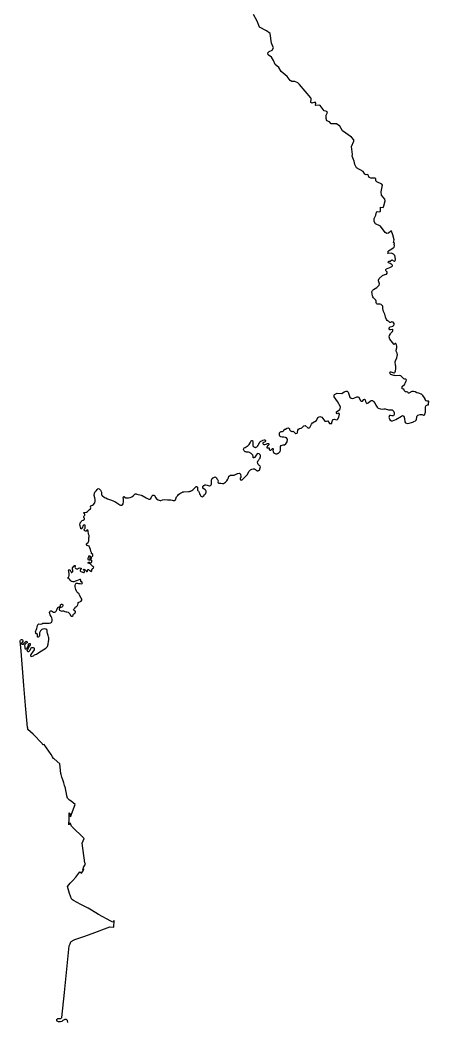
# Model space of a CAD drawing. Extents: x 896 to 2274771, y 652 to 548028.
# Drawn here: x 2193328 to 2200702, y 463823 to 481903 of the extents above; entities that cross this region are included whole.
import ezdxf

# ---------------------------------------------------------------- set-up
doc = ezdxf.new("R2010")
doc.units = 0
doc.header["$MEASUREMENT"] = 0
doc.layers.add('MUNICIPAL', color=14, linetype='CONTINUOUS')

msp = doc.modelspace()

# ---------------------------------------------------------------- linework, layer by layer
at = {"layer": 'MUNICIPAL', "linetype": 'Continuous'}
msp.add_lwpolyline([(2194187.32, 463811.11), (2194186.46, 463849.56), (2194172.5, 463863.93), (2194157.19, 463867.7), (2194134.71, 463865.07), (2194109.79, 463856.88), (2194099.95, 463850.21), (2194091.74, 463841.56), (2194079.27, 463830.39), (2194058.5, 463822.77), (2194023.41, 463825.33), (2194007.02, 463828.42), (2193999.02, 463834.86), (2193993.84, 463844.36), (2193991.94, 463856.53), (2193991.77, 463867.91), (2193994.08, 463873.03), (2193995.54, 463875.83), (2194006.83, 463883.83), (2194040.59, 463883.21), (2194047.24, 463884.34), (2194063.28, 463887.64), (2194074.66, 463898.41), (2194082.85, 463906), (2194128.95, 464352.6), (2194216.23, 465197.9), (2194232.13, 465231.22), (2194239.92, 465253.02), (2194246.56, 465271.56), (2194247.02, 465271.83), (2194302.5, 465301.93), (2194313.7, 465308.01), (2194495.15, 465368.18), (2194675.68, 465437.87), (2194901.44, 465522.9), (2194945.89, 465536.88), (2195016.69, 465533.65), (2195026.28, 465652.85), (2194998.51, 465623.52), (2194963.15, 465641.13), (2194744.04, 465763.07), (2194615.4, 465840.57), (2194556.55, 465877.32), (2194422.63, 465945.31), (2194294.27, 466013.75), (2194273.4, 466026.06), (2194254.7, 466045.52), (2194218.68, 466142.69), (2194180.77, 466269.02), (2194230.03, 466324.69), (2194281.96, 466376.74), (2194332.59, 466438.62), (2194407.41, 466531.22), (2194408.27, 466532.28), (2194438.75, 466509.62), (2194449.64, 466526.02), (2194462.74, 466545.78), (2194472.19, 466560.01), (2194451.79, 466575.78), (2194461.42, 466579.44), (2194476.56, 466576.29), (2194461.83, 466586.21), (2194471.35, 466600.3), (2194467.81, 466602.69), (2194508.38, 466670.82), (2194496.64, 466693.39), (2194445.16, 467051.46), (2194482.75, 467133.23), (2194253.4, 467357.31), (2194230.16, 467418.1), (2194210.26, 467383.63), (2194206.52, 467378.45), (2194213.06, 467495.58), (2194210.88, 467596.08), (2194225.5, 467585.61), (2194233.01, 467559.93), (2194239.94, 467523.55), (2194319.63, 467747.52), (2194248.68, 467806.06), (2194222.61, 467826.73), (2194182.13, 467858.74), (2194174.51, 467901.42), (2194164.95, 467947.13), (2194154.15, 467999.69), (2194144.88, 468039.01), (2194132.05, 468090.07), (2194117.47, 468140.39), (2194101.57, 468191.47), (2194083.87, 468242.05), (2194066.49, 468288.06), (2194064.6, 468307.25), (2194045.07, 468479.11), (2193944.05, 468569.08), (2193929.35, 468579.93), (2193912.67, 468608.14), (2193888.44, 468647.18), (2193848.91, 468707.14), (2193805.6, 468769.95), (2193762.16, 468829.59), (2193740.77, 468826.6), (2193726.11, 468847.05), (2193564.29, 469015.97), (2193470.39, 469101.75), (2193468.13, 469127.89), (2193463.17, 469134.57), (2193429.06, 469531.27), (2193398.78, 469896.94), (2193347.47, 470516.34), (2193327.84, 470700.16), (2193335.79, 470712.82), (2193342.38, 470717.93), (2193354.61, 470724.78), (2193362.47, 470725.17), (2193372.25, 470720.18), (2193377.14, 470704.31), (2193375.22, 470690.56), (2193355.68, 470660.1), (2193351.99, 470655.12), (2193353.38, 470647.31), (2193360.18, 470639.28), (2193376, 470638.41), (2193388.72, 470643.17), (2193409.69, 470662.62), (2193413.92, 470669.31), (2193426.57, 470684.22), (2193440.79, 470692.51), (2193447.59, 470691.02), (2193452.17, 470685.38), (2193456.55, 470677.39), (2193454.35, 470666.38), (2193440.72, 470656.42), (2193425.98, 470646.87), (2193416.08, 470634.49), (2193410.63, 470610.8), (2193411.27, 470600.31), (2193414.16, 470565.31), (2193420.75, 470555.57), (2193436.41, 470553.77), (2193448.21, 470564.06), (2193478.19, 470618.17), (2193478.51, 470638.97), (2193484.76, 470649.67), (2193493.32, 470653.99), (2193503.75, 470654.67), (2193509.46, 470651.7), (2193511.7, 470641.03), (2193508.93, 470629.68), (2193499.81, 470607.43), (2193488.3, 470583.62), (2193462.03, 470545.54), (2193452.98, 470527.87), (2193455.73, 470517.84), (2193467.93, 470507.69), (2193481.2, 470509.56), (2193500.53, 470519.48), (2193511.82, 470533.06), (2193522.87, 470562.64), (2193530.32, 470571.68), (2193539.66, 470577.66), (2193547.67, 470577.16), (2193564.4, 470577.85), (2193577.8, 470574.95), (2193583.2, 470567.74), (2193584.94, 470553.37), (2193580.74, 470540.25), (2193555.25, 470495.86), (2193532.96, 470471.22), (2193523.92, 470453.58), (2193518.51, 470440.47), (2193516.37, 470429.63), (2193520.06, 470420.85), (2193531.11, 470419.5), (2193548.87, 470423.52), (2193568.46, 470432.35), (2193585.75, 470446.81), (2193604.97, 470452.56), (2193625.44, 470458.84), (2193685.04, 470504.75), (2193743.52, 470540.27), (2193795.39, 470570.8), (2193821.14, 470597.27), (2193836.64, 470641.92), (2193841.68, 470685.65), (2193845.71, 470715.76), (2193844.63, 470754.59), (2193842.36, 470770.99), (2193833.25, 470796.04), (2193820.77, 470834.62), (2193818.32, 470860.73), (2193818.34, 470884.31), (2193810.93, 470902.6), (2193801.07, 470909.53), (2193788.78, 470913.16), (2193765.54, 470914.6), (2193740.32, 470911.16), (2193722.62, 470902.62), (2193696.18, 470878.01), (2193689.1, 470866.85), (2193678.33, 470847.35), (2193677.31, 470817.16), (2193678.74, 470795.08), (2193673.88, 470778.64), (2193665.59, 470772.5), (2193654.53, 470769.42), (2193646.06, 470768.39), (2193641.94, 470772.51), (2193645.45, 470798.47), (2193641.17, 470816.13), (2193635.88, 470824.5), (2193629.61, 470827.55), (2193620.17, 470829.28), (2193615.06, 470832.79), (2193612.01, 470843.25), (2193608.1, 470863), (2193611.19, 470880.98), (2193617.22, 470892.81), (2193629.67, 470923.81), (2193636.84, 470948.74), (2193644.8, 470976.14), (2193650.29, 470988.78), (2193657.04, 470998.28), (2193661.4, 471003.83), (2193668.67, 471007.08), (2193694.32, 471002.7), (2193720.34, 471009.23), (2193741.49, 471017.38), (2193770.83, 471021.93), (2193806.81, 471021.31), (2193854.98, 471018.93), (2193882.8, 471023.11), (2193896.53, 471036.76), (2193899.79, 471040), (2193902.04, 471046.38), (2193907.83, 471062.78), (2193907.83, 471075.47), (2193907.83, 471092.01), (2193898.99, 471116.38), (2193887.89, 471138.71), (2193869.8, 471170.34), (2193862.6, 471191.25), (2193861.7, 471213.19), (2193866.19, 471227.14), (2193869.2, 471235.17), (2193882.07, 471240.97), (2193893.52, 471242.15), (2193933.09, 471219.2), (2193939, 471218.65), (2193954.03, 471217.29), (2193966.26, 471223.79), (2193978.24, 471237.3), (2193989.48, 471262.44), (2194001.09, 471292.78), (2194007.58, 471301.1), (2194023.02, 471309.16), (2194048.17, 471319.83), (2194054.66, 471333.08), (2194057.8, 471349.58), (2194063.54, 471358.17), (2194073.18, 471362.37), (2194082.21, 471362.59), (2194090.8, 471357.48), (2194096.5, 471349.58), (2194100.23, 471340.19), (2194097.47, 471329.76), (2194094.14, 471319.4), (2194079.23, 471308.58), (2194064.53, 471304.21), (2194050.88, 471301.86), (2194044.92, 471296.83), (2194037.13, 471288.33), (2194032.85, 471273), (2194034.76, 471263.02), (2194040.93, 471253.74), (2194053.58, 471244.74), (2194079, 471237.58), (2194097.26, 471244.41), (2194104.27, 471244.65), (2194114.33, 471242.03), (2194137.42, 471232.07), (2194157.54, 471223.08), (2194173.95, 471220.73), (2194197.09, 471218.27), (2194209.75, 471207.35), (2194217.49, 471195.86), (2194223.96, 471186), (2194238.48, 471160.24), (2194250.85, 471148.34), (2194267.9, 471144.85), (2194283.52, 471159.06), (2194287.22, 471174.65), (2194291.37, 471180.3), (2194302.33, 471187.35), (2194311.59, 471192.8), (2194321.43, 471200.79), (2194324.22, 471209.87), (2194326.35, 471218.2), (2194326.13, 471228.14), (2194323.93, 471235.47), (2194318.71, 471240.58), (2194310.44, 471243.23), (2194301.25, 471246.81), (2194295.52, 471252.8), (2194293.45, 471260.42), (2194298.04, 471269.6), (2194302.27, 471275.09), (2194314.76, 471292.02), (2194332.96, 471311.01), (2194339.48, 471316.47), (2194363.07, 471338.62), (2194371.51, 471349.26), (2194376.02, 471371.76), (2194374.41, 471389.79), (2194377.07, 471394.46), (2194386.01, 471398.38), (2194403.74, 471401.15), (2194432.92, 471417.83), (2194441.26, 471434.52), (2194439.69, 471453.79), (2194428.12, 471470.45), (2194401.12, 471521.56), (2194392.7, 471548.97), (2194378.4, 471561.9), (2194351.6, 471586.21), (2194331.41, 471624.32), (2194325.06, 471649.06), (2194321.42, 471674.19), (2194321.54, 471698.74), (2194330.55, 471719.96), (2194334.96, 471736.19), (2194340.79, 471740.18), (2194348.93, 471743.04), (2194362.35, 471741.42), (2194380.12, 471735.51), (2194414.54, 471734.2), (2194435, 471729.58), (2194449.67, 471737.1), (2194451.79, 471749.56), (2194444.36, 471762.37), (2194428.72, 471767.68), (2194421.39, 471772.15), (2194421.92, 471788.26), (2194419.09, 471804.78), (2194404.07, 471810), (2194375.96, 471796.39), (2194343.36, 471785.38), (2194325.08, 471779.04), (2194296.96, 471767.68), (2194283.78, 471765.88), (2194265.44, 471768.37), (2194253.18, 471771.46), (2194232.46, 471794.7), (2194220.49, 471811.53), (2194207.44, 471822.48), (2194192.28, 471832.65), (2194191.98, 471840.04), (2194197.95, 471845.77), (2194208.87, 471855.75), (2194212.94, 471879.32), (2194212.57, 471908.63), (2194206.82, 471952.73), (2194200.59, 471971.13), (2194206.1, 471983), (2194212.72, 471985.91), (2194221.41, 471983.22), (2194230.75, 471974.39), (2194235.99, 471963.78), (2194241.52, 471949.1), (2194246.79, 471937.99), (2194252.58, 471932.54), (2194260.84, 471932.59), (2194269.74, 471938.32), (2194280.58, 471953.95), (2194279.02, 471975.7), (2194272.55, 471995.44), (2194272.77, 472008.68), (2194276.45, 472020.91), (2194287.34, 472031.26), (2194295.89, 472047.1), (2194302.64, 472059.01), (2194312.8, 472061.88), (2194318.98, 472059), (2194320.01, 472046.28), (2194318.77, 472032), (2194323.91, 472018.54), (2194333.55, 472008.15), (2194346.5, 471999.33), (2194362.91, 472002.2), (2194379.25, 472012.3), (2194402.57, 472014.63), (2194420.75, 472013.32), (2194428.55, 472008.9), (2194431.94, 472001.17), (2194423.62, 471989.69), (2194412.46, 471979.9), (2194409.97, 471965.95), (2194423.29, 471953.87), (2194443.39, 471942.69), (2194454.38, 471936.44), (2194473.62, 471932.42), (2194484.26, 471935.23), (2194490.85, 471945.85), (2194489.65, 471955.55), (2194482.1, 471971.76), (2194474.36, 471980.98), (2194475.01, 471990.4), (2194480.42, 471993.2), (2194491.77, 471990.18), (2194503.25, 471979.46), (2194512.46, 471970.35), (2194518.37, 471963.45), (2194522.24, 471956.63), (2194526.35, 471952.19), (2194535.62, 471948.62), (2194546.48, 471955.71), (2194552.97, 471986.73), (2194558.45, 471988.89), (2194567.95, 471984.91), (2194576.97, 471977.8), (2194583.55, 471967.68), (2194587.02, 471961.57), (2194597.78, 471955.02), (2194611.77, 471953.67), (2194621.43, 471961.95), (2194624.57, 471983.56), (2194629.53, 472001.65), (2194636.09, 472006.91), (2194653.24, 472016.58), (2194656.71, 472027.89), (2194640.94, 472042.42), (2194626.4, 472050.75), (2194608.9, 472071.73), (2194592.46, 472089.24), (2194557.43, 472104.71), (2194556.95, 472110.73), (2194558.5, 472115.07), (2194567.26, 472119.22), (2194581.46, 472119.37), (2194601.25, 472108.58), (2194615.01, 472112.11), (2194623.16, 472127.69), (2194621.27, 472147.49), (2194618.45, 472153.16), (2194610.57, 472156.32), (2194579.5, 472158.72), (2194564.55, 472158.72), (2194557.07, 472167.55), (2194557.4, 472183.76), (2194564.27, 472212.92), (2194565.59, 472224.13), (2194570.67, 472232.26), (2194575.28, 472234.58), (2194583.44, 472234.29), (2194591.42, 472229.64), (2194592.43, 472217.87), (2194589.12, 472195.23), (2194585.91, 472179.16), (2194589.55, 472176.6), (2194594.98, 472176.78), (2194600.54, 472177.36), (2194606.29, 472182.46), (2194614.79, 472192.48), (2194625.4, 472215.14), (2194638.75, 472236.91), (2194638.03, 472257.21), (2194617.7, 472276.09), (2194616.1, 472291.83), (2194607.47, 472307.12), (2194602.4, 472319.81), (2194595.77, 472349.81), (2194583.51, 472381.39), (2194573.42, 472408.36), (2194558.13, 472413), (2194536.78, 472421.63), (2194526.37, 472438.39), (2194529.18, 472451.39), (2194538.5, 472462.89), (2194554.2, 472477.38), (2194566.06, 472506.8), (2194567.9, 472539.03), (2194570.54, 472555.97), (2194576.11, 472577.23), (2194573.09, 472598.15), (2194560.47, 472626.89), (2194557.04, 472684.85), (2194548.26, 472696.48), (2194539.1, 472700.89), (2194532.17, 472699), (2194517.58, 472679.69), (2194509.12, 472678), (2194493.7, 472683.39), (2194487.26, 472691.56), (2194485.53, 472698.82), (2194485.75, 472705.83), (2194490.28, 472719.33), (2194499.6, 472735.76), (2194501.52, 472742.57), (2194503.98, 472766.33), (2194503.35, 472780.24), (2194500.09, 472789.32), (2194490.67, 472791.15), (2194474.09, 472787.31), (2194467.23, 472779.26), (2194447.22, 472734.67), (2194442.46, 472723.67), (2194437.82, 472719.56), (2194433.01, 472719.72), (2194426.44, 472722.79), (2194422.74, 472731.58), (2194416.23, 472749.68), (2194410.11, 472773.05), (2194408.17, 472792.97), (2194410.3, 472815.63), (2194414.51, 472830.91), (2194421.14, 472842.41), (2194430.87, 472853.64), (2194450.79, 472870.63), (2194468.66, 472875.49), (2194484.24, 472889.14), (2194490.69, 472898.41), (2194492.47, 472905.9), (2194486, 472916.76), (2194478.29, 472929.91), (2194476.92, 472942.48), (2194482.85, 472954.03), (2194497.31, 472970.86), (2194496.88, 472982.36), (2194492.75, 472993.23), (2194480.84, 473001.22), (2194473.96, 473008.23), (2194477.65, 473014.27), (2194483.05, 473016.67), (2194493.13, 473017.98), (2194504.57, 473016.06), (2194528.11, 473021.4), (2194544.96, 473031.76), (2194580.23, 473068.95), (2194599.93, 473082.3), (2194604.45, 473097.58), (2194599.18, 473116.42), (2194606.29, 473135.02), (2194618.93, 473142.85), (2194637.02, 473148.44), (2194651.23, 473160.28), (2194677.26, 473191.8), (2194685.55, 473220.2), (2194682.86, 473248.59), (2194674.58, 473283.24), (2194664.89, 473323.79), (2194671.04, 473366.99), (2194677.13, 473385.86), (2194690.15, 473395.81), (2194699.96, 473404.55), (2194708.02, 473413.88), (2194717.75, 473430.34), (2194722.42, 473437.77), (2194728.66, 473444.92), (2194736.25, 473448.52), (2194752.96, 473440.71), (2194767.39, 473431.03), (2194776.94, 473420.8), (2194785.42, 473408.16), (2194794.85, 473384.65), (2194797.28, 473357.93), (2194798.92, 473336.4), (2194810.67, 473320.57), (2194852.82, 473289.46), (2194873.78, 473278.85), (2194905.82, 473259.9), (2194959.86, 473245.42), (2195006.92, 473226.71), (2195032.29, 473214.07), (2195046.61, 473206.97), (2195075.31, 473190.46), (2195124.44, 473156.35), (2195141.59, 473147.89), (2195166.48, 473150.88), (2195175.09, 473155.82), (2195188.9, 473169.96), (2195194.23, 473208.78), (2195191.91, 473255.22), (2195188.51, 473286.69), (2195192.94, 473299.97), (2195197.71, 473301.9), (2195203.08, 473301.96), (2195207.82, 473301.59), (2195238.13, 473282.02), (2195257.96, 473277.87), (2195283.68, 473280), (2195312.8, 473287.98), (2195341.97, 473298.61), (2195372.65, 473320.29), (2195393.26, 473343.9), (2195403.55, 473353.52), (2195406.12, 473354.06), (2195411.43, 473353.91), (2195419.07, 473352.33), (2195434.01, 473348.74), (2195512.18, 473327.27), (2195532.84, 473321.06), (2195601.06, 473280.07), (2195648.57, 473254.95), (2195669.43, 473258.86), (2195684.27, 473270.9), (2195703.77, 473310.26), (2195713.72, 473325.87), (2195724.47, 473330.96), (2195738.12, 473331.73), (2195751.79, 473322.92), (2195778.12, 473283.33), (2195790.46, 473265.71), (2195818.26, 473244.37), (2195854.7, 473233.17), (2195869.29, 473234.69), (2195899.19, 473247.42), (2195926.5, 473252.75), (2195988.24, 473244.38), (2196020.22, 473244.36), (2196046.97, 473243.09), (2196071.37, 473236.46), (2196086.83, 473231.43), (2196100.63, 473229.77), (2196117.15, 473232.67), (2196128.64, 473244.4), (2196142.02, 473280.29), (2196149.92, 473300.64), (2196172.53, 473324.36), (2196187.19, 473339.34), (2196208.2, 473356.04), (2196224.28, 473365.46), (2196257.29, 473384.9), (2196263.33, 473387.86), (2196270.31, 473388.83), (2196283.64, 473389.47), (2196366.05, 473393.37), (2196376.06, 473394.48), (2196384.97, 473396.5), (2196397.14, 473400.11), (2196409.13, 473403.9), (2196416.82, 473406.97), (2196423.5, 473410.96), (2196441.49, 473424.29), (2196497.68, 473478.25), (2196503.19, 473482.48), (2196510.1, 473485.95), (2196511.35, 473486.23), (2196512.52, 473486.17), (2196513.72, 473485.67), (2196518.99, 473481.34), (2196522.78, 473477.71), (2196524.71, 473474.68), (2196525.32, 473470.52), (2196525.22, 473427.8), (2196525.86, 473425.56), (2196528.31, 473421.64), (2196541.88, 473408.35), (2196547.89, 473400.26), (2196554.23, 473389.55), (2196558.32, 473375.69), (2196563.43, 473354.34), (2196573.33, 473333.29), (2196579.44, 473322.72), (2196590.49, 473311.39), (2196610.91, 473301.47), (2196635.83, 473312.78), (2196653.2, 473334.01), (2196670.89, 473355.83), (2196686.63, 473384.25), (2196685.21, 473401.95), (2196675.81, 473414.08), (2196663.62, 473426.33), (2196626.28, 473457.61), (2196627.14, 473476.65), (2196639.4, 473503.4), (2196663.27, 473515.69), (2196679.22, 473516.89), (2196705.01, 473510.53), (2196722.52, 473501.17), (2196735.89, 473499.22), (2196746.09, 473497.69), (2196764.97, 473504.55), (2196774.17, 473515.19), (2196775.9, 473517.18), (2196778.4, 473529.18), (2196779.64, 473535.06), (2196780.58, 473568.22), (2196781.39, 473597.38), (2196788.64, 473625.13), (2196803.83, 473638.06), (2196806.77, 473640.53), (2196823.54, 473650.28), (2196834.04, 473656.37), (2196842.5, 473656.76), (2196852.17, 473651.17), (2196863.71, 473650.22), (2196871.45, 473643.68), (2196878.9, 473626.57), (2196888.81, 473609.89), (2196897.97, 473586.98), (2196896.75, 473566.77), (2196901.83, 473549.08), (2196915.21, 473543.68), (2196930.84, 473542.59), (2196949.52, 473542.59), (2196976.49, 473538.84), (2196994.08, 473540.65), (2197031.02, 473563.02), (2197055.02, 473586.45), (2197073.97, 473619.18), (2197085.76, 473643.46), (2197093.5, 473670.73), (2197104.79, 473677.75), (2197125.6, 473688.54), (2197141.07, 473692.05), (2197161.21, 473691.4), (2197174.28, 473689.03), (2197186.77, 473687.89), (2197189.05, 473687.68), (2197199.89, 473693.68), (2197236.1, 473713.77), (2197249.57, 473718.5), (2197257.84, 473721.4), (2197284.75, 473723.53), (2197300.85, 473706.27), (2197305.49, 473694.36), (2197310.07, 473672.88), (2197306.89, 473650.43), (2197301.9, 473643.55), (2197297.92, 473638.12), (2197298.47, 473629.45), (2197299.05, 473619.79), (2197305.72, 473608.03), (2197315.89, 473603.02), (2197323.85, 473602.38), (2197331.01, 473604.96), (2197332.15, 473605.37), (2197381.03, 473654.88), (2197429.93, 473704.39), (2197454.25, 473755.17), (2197481.26, 473783.39), (2197485.58, 473785.96), (2197510.72, 473801.06), (2197533.67, 473806.51), (2197554, 473803.05), (2197576.69, 473790.78), (2197595.13, 473773.6), (2197597.77, 473771.16), (2197604.43, 473769.06), (2197611.07, 473766.97), (2197623.91, 473768.78), (2197630.24, 473772.98), (2197644.14, 473782.1), (2197649.92, 473796.86), (2197652.26, 473802.07), (2197661.1, 473821.73), (2197662.55, 473838.71), (2197662.79, 473841.35), (2197657.87, 473855.08), (2197648.57, 473862.3), (2197636.21, 473871.91), (2197627.41, 473876.52), (2197619.34, 473880.77), (2197614.16, 473902.11), (2197612.49, 473923.75), (2197622.62, 473956.04), (2197633.34, 473968.73), (2197641.14, 473978), (2197656.24, 473998.54), (2197661.24, 474013.79), (2197662.19, 474016.66), (2197664.77, 474032.22), (2197661.49, 474047.12), (2197657.98, 474053.71), (2197652.36, 474064.32), (2197637.87, 474075.85), (2197618.68, 474078.19), (2197610.98, 474075.22), (2197603.75, 474072.42), (2197585.68, 474052.62), (2197585.29, 474052.2), (2197575.1, 474033.67), (2197563.57, 474012.68), (2197560.76, 474011.25), (2197545.03, 474003.28), (2197533.28, 474002.63), (2197529.26, 474013.46), (2197529.09, 474022.55), (2197531.48, 474030.51), (2197527.37, 474047.27), (2197523.33, 474052.53), (2197513.78, 474064.9), (2197494.69, 474080.6), (2197485.93, 474087.77), (2197480.09, 474091.15), (2197466.53, 474098.98), (2197450.59, 474104.21), (2197443.7, 474103.94), (2197414.15, 474102.76), (2197398.57, 474108.76), (2197387.26, 474113.13), (2197369.85, 474128.44), (2197360.24, 474153.35), (2197360.56, 474156.79), (2197361.91, 474171.81), (2197370.35, 474180.48), (2197371.74, 474181.91), (2197389.14, 474191.74), (2197422.81, 474210.76), (2197427.6, 474214.54), (2197439.5, 474223.89), (2197448.26, 474231.34), (2197459.98, 474241.26), (2197477, 474273.18), (2197495.76, 474308.25), (2197509.67, 474314.23), (2197514.22, 474314.32), (2197522.06, 474314.47), (2197526.12, 474290.07), (2197527.14, 474221.79), (2197543.6, 474199.91), (2197553.3, 474195.42), (2197560, 474192.3), (2197566.38, 474191.21), (2197572.77, 474190.12), (2197574.92, 474190.64), (2197587.32, 474193.6), (2197587.46, 474193.7), (2197599.4, 474202.68), (2197604.02, 474206.16), (2197614.32, 474222.05), (2197616.42, 474225.28), (2197621.54, 474229.96), (2197626.34, 474234.3), (2197628.13, 474238.32), (2197651.44, 474290.32), (2197669.45, 474302.06), (2197673.17, 474304.47), (2197697.97, 474315.58), (2197705.24, 474318.81), (2197709.02, 474320.18), (2197729.57, 474327.57), (2197743.69, 474325.68), (2197752.96, 474312.73), (2197753.14, 474304.19), (2197747.29, 474294.04), (2197735.52, 474287.4), (2197717.21, 474280.53), (2197709.08, 474275.21), (2197708.88, 474275.08), (2197706.5, 474264.12), (2197706.14, 474262.47), (2197712.79, 474250.13), (2197727.21, 474243.93), (2197735.32, 474244.22), (2197745.14, 474244.55), (2197766.56, 474249.36), (2197777.97, 474255.04), (2197784.91, 474258.51), (2197785.92, 474258.57), (2197806.84, 474260.15), (2197814.18, 474255.23), (2197815.42, 474252.65), (2197817.48, 474248.35), (2197815.07, 474238.41), (2197794.04, 474221.35), (2197790.69, 474217.43), (2197781.59, 474206.75), (2197776.36, 474189.34), (2197776.23, 474188.88), (2197780.14, 474184.01), (2197781.45, 474183.71), (2197795.43, 474180.36), (2197820.84, 474184.84), (2197822.26, 474179.92), (2197822.73, 474178.24), (2197822.62, 474150.35), (2197828.24, 474146.08), (2197833.6, 474141.98), (2197843.26, 474141.26), (2197848.7, 474143.22), (2197854.7, 474145.35), (2197866.85, 474158.53), (2197876.13, 474172.06), (2197881.69, 474172.15), (2197886.39, 474172.23), (2197889.43, 474168.93), (2197892.56, 474165.58), (2197893.56, 474160.07), (2197894.39, 474155.35), (2197892.36, 474149.16), (2197889.33, 474140.03), (2197891.22, 474112.11), (2197897.58, 474099.49), (2197915.58, 474085.57), (2197942.2, 474075.79), (2197965.84, 474076.05), (2197972.77, 474079.58), (2197985.89, 474086.28), (2197989.99, 474089.14), (2198003.44, 474098.54), (2198018.57, 474119.86), (2198025.11, 474141.76), (2198025.52, 474146.02), (2198026.77, 474158.8), (2198023.98, 474181.08), (2198023.32, 474195.58), (2198024.77, 474202.81), (2198025.77, 474207.78), (2198035.81, 474224.48), (2198052.32, 474233.29), (2198054.86, 474233.54), (2198074.55, 474235.51), (2198097.06, 474237.47), (2198120.97, 474257.9), (2198130.28, 474272), (2198144.52, 474292.25), (2198147.13, 474296), (2198153.53, 474325.46), (2198146.12, 474344.37), (2198132.7, 474360.48), (2198115.78, 474372.11), (2198083.43, 474377.71), (2198057.8, 474376.92), (2198033.4, 474381.25), (2198017.85, 474389.43), (2198015.61, 474390.62), (2198005.37, 474410.99), (2198004.85, 474434.59), (2198007.14, 474455.05), (2198011.34, 474461.28), (2198012.09, 474462.38), (2198024.2, 474473.29), (2198037.16, 474476.83), (2198039.05, 474477.35), (2198056.47, 474477.2), (2198061.57, 474478.69), (2198073.83, 474482.28), (2198087.65, 474493.42), (2198105.93, 474517.09), (2198115.28, 474521.95), (2198141.19, 474535.36), (2198168.04, 474542.66), (2198186.6, 474526.73), (2198190.13, 474515.74), (2198193.67, 474504.72), (2198203.4, 474486.9), (2198226.88, 474478.66), (2198236.96, 474479.59), (2198251.79, 474480.98), (2198276.04, 474459.63), (2198281.18, 474455.09), (2198294.15, 474442.51), (2198299.73, 474442.42), (2198326.01, 474450.49), (2198332.98, 474461.29), (2198336.7, 474499.37), (2198347.78, 474518.47), (2198370.29, 474530.21), (2198394.89, 474536.67), (2198412.39, 474546.39), (2198431.63, 474565.19), (2198446.35, 474578.6), (2198470.67, 474588.8), (2198523.72, 474540.84), (2198544.34, 474542.68), (2198555.34, 474549.79), (2198582.12, 474612.51), (2198602.41, 474636.74), (2198672.41, 474673.74), (2198699.62, 474732.94), (2198731.57, 474745.63), (2198771.42, 474738.25), (2198823, 474666.32), (2198851.66, 474666.29), (2198879.46, 474672.07), (2198906.29, 474624.48), (2198929.06, 474619.31), (2198949.52, 474622.55), (2198953.42, 474641.21), (2198965.28, 474676.44), (2198976.79, 474696.9), (2198999.65, 474698.65), (2199028.14, 474691), (2199050.15, 474694.51), (2199075.65, 474736.1), (2199086.33, 474791.37), (2199076.08, 474806.5), (2199065.13, 474800.3), (2199044.22, 474798.79), (2199032.66, 474815.75), (2199033.8, 474833.71), (2199094.7, 474876.1), (2199103.18, 474888.73), (2199109.84, 474925.7), (2199052.48, 475021.92), (2198993.24, 475102.68), (2198993.6, 475130.46), (2199000.44, 475147.15), (2199049.26, 475170.04), (2199133.02, 475162.28), (2199173.35, 475191.43), (2199208.98, 475206.81), (2199228.93, 475204.71), (2199243.21, 475187.25), (2199276.23, 475095.98), (2199297.49, 475078.88), (2199321.79, 475074.34), (2199348.35, 475079.51), (2199402.18, 475105.96), (2199433.59, 475102.89), (2199470.61, 475034.18), (2199483.73, 475023.99), (2199501.92, 475024.55), (2199527.77, 475055.13), (2199541.79, 475063.31), (2199553.58, 475049.31), (2199556.78, 475020.21), (2199567.75, 474993.72), (2199579.37, 474981.55), (2199607.22, 474992.7), (2199639.95, 475025.83), (2199661.91, 475038.67), (2199686.83, 475036.52), (2199702.86, 475017.87), (2199730.15, 474985.93), (2199743.27, 474950.8), (2199768.46, 474917.21), (2199784.74, 474899.8), (2199827, 474886.21), (2199857.14, 474882.43), (2199891.25, 474886.48), (2199912.53, 474883.89), (2199970.91, 474871.25), (2200041.67, 474868.7), (2200062.23, 474844.51), (2200076.29, 474814.45), (2200072.28, 474785.35), (2200065.04, 474762.2), (2200049.18, 474757.99), (2200032.23, 474758.73), (2200011.16, 474766.26), (2199992.54, 474764.7), (2199984.15, 474750.3), (2199980.66, 474728.56), (2199990.86, 474706.88), (2199997.79, 474687.47), (2200025.23, 474669.81), (2200044.3, 474669.99), (2200102.09, 474696.09), (2200209.85, 474755.67), (2200226.27, 474763.8), (2200249.43, 474755.67), (2200258.69, 474710.93), (2200266.32, 474654.48), (2200282.12, 474635.7), (2200309.15, 474625.04), (2200346.01, 474626.6), (2200390.59, 474638.28), (2200426.14, 474655.15), (2200428.97, 474656.49), (2200458.48, 474670.4), (2200469.26, 474679.4), (2200469.39, 474679.51), (2200469.63, 474679.75), (2200469.84, 474680.01), (2200470.03, 474680.27), (2200470.21, 474680.55), (2200470.36, 474680.85), (2200478.06, 474698.25), (2200478.19, 474698.58), (2200478.28, 474698.89), (2200478.35, 474699.22), (2200483.73, 474731.47), (2200486.29, 474741.18), (2200491.24, 474757.75), (2200502.71, 474771.14), (2200546.24, 474787.46), (2200565.2, 474787.22), (2200581.66, 474784.66), (2200603.37, 474772.22), (2200603.67, 474772.06), (2200603.99, 474771.96), (2200604.31, 474771.84), (2200604.62, 474771.77), (2200604.96, 474771.72), (2200605.29, 474771.72), (2200615.29, 474771.58), (2200615.57, 474771.59), (2200615.88, 474771.63), (2200616.21, 474771.68), (2200616.53, 474771.79), (2200616.84, 474771.88), (2200617.13, 474772.02), (2200617.43, 474772.18), (2200617.72, 474772.37), (2200617.95, 474772.58), (2200618.2, 474772.8), (2200618.42, 474773.05), (2200628.57, 474785.43), (2200628.7, 474785.59), (2200628.89, 474785.89), (2200629.04, 474786.16), (2200629.19, 474786.47), (2200629.29, 474786.77), (2200637.09, 474811.67), (2200637.17, 474811.91), (2200637.23, 474812.17), (2200637.26, 474812.43), (2200640.11, 474839.85), (2200642.83, 474859.73), (2200642.87, 474860.06), (2200642.88, 474860.39), (2200642.87, 474860.72), (2200640.63, 474880.51), (2200641.19, 474924.2), (2200652.82, 474944.56), (2200676.61, 474956.08), (2200691.4, 474960.8), (2200691.76, 474960.96), (2200692.06, 474961.08), (2200692.34, 474961.25), (2200692.62, 474961.44), (2200692.87, 474961.67), (2200693.1, 474961.88), (2200693.33, 474962.14), (2200693.52, 474962.4), (2200693.68, 474962.68), (2200693.84, 474962.98), (2200693.95, 474963.29), (2200694.04, 474963.61), (2200694.13, 474963.92), (2200694.17, 474964.25), (2200697.03, 474996.38), (2200702.19, 475016), (2200702.23, 475016.1), (2200702.29, 475016.45), (2200702.33, 475016.76), (2200702.33, 475017.09), (2200702.29, 475017.42), (2200702.26, 475017.74), (2200702.18, 475018.07), (2200702.09, 475018.39), (2200701.96, 475018.69), (2200701.82, 475018.98), (2200701.63, 475019.26), (2200701.39, 475019.58), (2200701.31, 475019.68), (2200700.5, 475020.23), (2200695.54, 475022.79), (2200695.05, 475023), (2200694.4, 475023.17), (2200693.74, 475023.23), (2200690.65, 475023.27), (2200669.49, 475023.87), (2200653.7, 475033.16), (2200634.91, 475057.25), (2200632.72, 475064.09), (2200632.64, 475064.35), (2200632.53, 475064.57), (2200632.42, 475064.83), (2200622.63, 475082.43), (2200622.56, 475082.57), (2200622.45, 475082.72), (2200622.34, 475082.87), (2200590.38, 475125.77), (2200590.24, 475125.96), (2200590.07, 475126.16), (2200589.89, 475126.32), (2200565.19, 475149.11), (2200564.94, 475149.31), (2200564.67, 475149.5), (2200564.4, 475149.68), (2200564.1, 475149.82), (2200529.41, 475165.21), (2200519.58, 475170.28), (2200519.36, 475170.39), (2200519.05, 475170.51), (2200518.73, 475170.61), (2200518.41, 475170.67), (2200518.08, 475170.72), (2200484.22, 475173.56), (2200452.89, 475195.82), (2200452.65, 475196.01), (2200452.36, 475196.15), (2200452.05, 475196.28), (2200451.73, 475196.4), (2200451.42, 475196.47), (2200426.49, 475201.79), (2200426.38, 475201.81), (2200426.06, 475201.86), (2200425.74, 475201.88), (2200425.41, 475201.87), (2200392.87, 475199.77), (2200392.5, 475199.73), (2200392.19, 475199.66), (2200391.86, 475199.58), (2200391.55, 475199.45), (2200391.26, 475199.32), (2200336.81, 475170.5), (2200334.04, 475170.53), (2200328.11, 475174.59), (2200318.66, 475186.7), (2200318.46, 475186.94), (2200318.22, 475187.18), (2200317.98, 475187.39), (2200317.71, 475187.58), (2200317.42, 475187.78), (2200317.13, 475187.9), (2200299.73, 475195.62), (2200299.46, 475195.74), (2200299.15, 475195.83), (2200298.82, 475195.91), (2200298.49, 475195.95), (2200298.16, 475195.97), (2200277.5, 475196.22), (2200264.18, 475212.18), (2200249.73, 475239.47), (2200249.61, 475239.72), (2200249.42, 475239.97), (2200249.21, 475240.23), (2200248.99, 475240.47), (2200248.73, 475240.71), (2200248.47, 475240.89), (2200248.2, 475241.06), (2200247.89, 475241.22), (2200247.6, 475241.35), (2200247.28, 475241.45), (2200246.96, 475241.53), (2200222.07, 475246.38), (2200220.4, 475253.42), (2200220.7, 475277.92), (2200220.69, 475278.11), (2200220.67, 475278.46), (2200220.62, 475278.76), (2200220.54, 475279.08), (2200220.44, 475279.4), (2200220.3, 475279.7), (2200218.51, 475283.4), (2200220.48, 475290.89), (2200265.21, 475334.52), (2200265.34, 475334.65), (2200265.54, 475334.89), (2200265.75, 475335.14), (2200265.9, 475335.42), (2200281.25, 475362.73), (2200281.38, 475362.96), (2200281.49, 475363.21), (2200281.58, 475363.45), (2200294.57, 475403.28), (2200294.62, 475403.47), (2200294.7, 475403.78), (2200294.75, 475404.1), (2200294.77, 475404.44), (2200294.76, 475404.77), (2200294.73, 475405.09), (2200294.66, 475405.44), (2200294.58, 475405.75), (2200292.16, 475413.27), (2200292.05, 475413.57), (2200291.92, 475413.86), (2200291.76, 475414.18), (2200291.57, 475414.43), (2200291.43, 475414.61), (2200290.97, 475414.99), (2200283.54, 475420.08), (2200282.62, 475420.55), (2200281.98, 475420.72), (2200281.33, 475420.81), (2200274.33, 475420.87), (2200269.7, 475422.1), (2200264.79, 475423.64), (2200248.18, 475431.01), (2200224.04, 475450.83), (2200194.57, 475481.03), (2200194.3, 475481.28), (2200194.05, 475481.48), (2200193.77, 475481.67), (2200193.47, 475481.82), (2200193.17, 475481.96), (2200192.87, 475482.07), (2200192.55, 475482.14), (2200167.62, 475487.48), (2200167.34, 475487.52), (2200167.01, 475487.55), (2200166.68, 475487.56), (2200166.35, 475487.53), (2200106.9, 475480.85), (2200082.97, 475485.95), (2200070.9, 475490.97), (2200070.75, 475491.01), (2200070.63, 475491.06), (2200070.51, 475491.1), (2200053.11, 475496.3), (2200013.78, 475509.14), (2200002.89, 475515.85), (2199996.72, 475530.79), (2200005.5, 475554.06), (2200014.67, 475553.95), (2200071.48, 475538.37), (2200071.71, 475538.31), (2200072.03, 475538.28), (2200072.36, 475538.22), (2200072.69, 475538.25), (2200073.02, 475538.25), (2200073.34, 475538.3), (2200073.66, 475538.38), (2200073.97, 475538.49), (2200074.29, 475538.62), (2200084.34, 475543.5), (2200084.51, 475543.59), (2200084.8, 475543.76), (2200085.07, 475543.95), (2200085.32, 475544.17), (2200085.56, 475544.4), (2200085.76, 475544.66), (2200093.39, 475554.56), (2200093.54, 475554.77), (2200093.71, 475555.07), (2200093.87, 475555.35), (2200093.99, 475555.65), (2200094.08, 475555.97), (2200094.16, 475556.29), (2200096.85, 475571.24), (2200102.29, 475606.27), (2200102.32, 475606.46), (2200102.35, 475606.65), (2200102.34, 475606.84), (2200102.97, 475656.81), (2200102.97, 475657.03), (2200102.94, 475657.25), (2200102.93, 475657.47), (2200100.62, 475672.41), (2200093.98, 475734.15), (2200098.97, 475753.06), (2200121.99, 475804.97), (2200122.1, 475805.21), (2200122.18, 475805.47), (2200122.25, 475805.74), (2200130.22, 475843.24), (2200132.97, 475860.84), (2200133, 475861.06), (2200133.02, 475861.39), (2200133.02, 475861.72), (2200132.98, 475862.05), (2200128.28, 475892.44), (2200128.19, 475892.75), (2200128.05, 475893.06), (2200118.36, 475915.69), (2200118.29, 475915.84), (2200118.22, 475916), (2200118.13, 475916.13), (2200111.36, 475927.76), (2200111.54, 475943.55), (2200124.41, 475985.33), (2200124.43, 475985.46), (2200124.52, 475985.78), (2200124.58, 475986.1), (2200124.59, 475986.43), (2200124.58, 475986.76), (2200122.49, 476019.3), (2200122.46, 476019.63), (2200122.39, 476019.95), (2200122.3, 476020.26), (2200115.08, 476042.84), (2200115.02, 476043.04), (2200114.95, 476043.19), (2200114.86, 476043.37), (2200110, 476053.42), (2200109.9, 476053.64), (2200109.77, 476053.84), (2200109.64, 476054.05), (2200102.22, 476064.19), (2200102.01, 476064.45), (2200101.76, 476064.69), (2200101.53, 476064.9), (2200101.26, 476065.1), (2200100.98, 476065.27), (2200100.68, 476065.43), (2200100.38, 476065.55), (2200100.06, 476065.64), (2200099.73, 476065.72), (2200099.4, 476065.76), (2200099.07, 476065.78), (2200098.74, 476065.77), (2200098.41, 476065.73), (2200098.1, 476065.69), (2200097.78, 476065.58), (2200097.47, 476065.46), (2200097.17, 476065.32), (2200096.88, 476065.15), (2200096.61, 476064.96), (2200075.92, 476049.27), (2200069.05, 476052.82), (2200022.9, 476115.14), (2199998.65, 476145), (2199984.77, 476188.43), (2199989.71, 476211.59), (2200007.02, 476238.06), (2200017, 476250.24), (2200042.34, 476279.88), (2200042.56, 476280.15), (2200042.73, 476280.45), (2200042.9, 476280.73), (2200043.03, 476281.02), (2200050.78, 476300.92), (2200050.81, 476301.03), (2200050.91, 476301.33), (2200050.99, 476301.66), (2200051.04, 476301.98), (2200051.05, 476302.31), (2200051.05, 476302.65), (2200051, 476302.97), (2200048.69, 476318.05), (2200048.62, 476318.37), (2200048.52, 476318.68), (2200048.4, 476318.99), (2200048.27, 476319.28), (2200048.09, 476319.58), (2200047.9, 476319.84), (2200047.68, 476320.09), (2200047.46, 476320.33), (2200047.21, 476320.54), (2200046.94, 476320.73), (2200046.65, 476320.9), (2200046.34, 476321.05), (2200046.05, 476321.17), (2200045.72, 476321.26), (2200045.39, 476321.33), (2200045.07, 476321.37), (2200044.74, 476321.39), (2200044.41, 476321.37), (2200044.09, 476321.33), (2200043.75, 476321.26), (2200006.99, 476311.96), (2199994.65, 476314.17), (2199984.09, 476331.54), (2199986.44, 476346.55), (2200000.25, 476364.49), (2200056.7, 476380.91), (2200056.8, 476380.93), (2200057.1, 476381.05), (2200057.39, 476381.18), (2200057.69, 476381.35), (2200057.96, 476381.53), (2200058.22, 476381.74), (2200058.48, 476381.97), (2200058.68, 476382.21), (2200069.07, 476394.92), (2200069.25, 476395.2), (2200069.39, 476395.5), (2200069.52, 476395.81), (2200074.7, 476410.73), (2200074.79, 476411.03), (2200074.86, 476411.33), (2200074.91, 476411.66), (2200074.92, 476411.99), (2200075.01, 476419.5), (2200075, 476419.76), (2200074.99, 476420.03), (2200074.94, 476420.28), (2200072.52, 476433.17), (2200072.41, 476433.48), (2200072.28, 476433.78), (2200072.12, 476434.09), (2200071.95, 476434.38), (2200059.67, 476452), (2200059.51, 476452.22), (2200059.3, 476452.47), (2200059.06, 476452.71), (2200058.8, 476452.91), (2200058.53, 476453.1), (2200058.23, 476453.27), (2200057.93, 476453.4), (2200057.62, 476453.52), (2200057.31, 476453.61), (2200034.89, 476458.9), (2200034.74, 476458.93), (2200034.41, 476458.99), (2200034.08, 476459), (2200033.75, 476459.01), (2200033.42, 476458.96), (2200033.09, 476458.92), (2200032.76, 476458.82), (2200032.44, 476458.7), (2200032.15, 476458.57), (2200031.87, 476458.4), (2200006.08, 476442.45), (2199998.61, 476446.31), (2199981.66, 476461.2), (2199981.45, 476461.38), (2199981.22, 476461.53), (2199981, 476461.67), (2199965.04, 476470.79), (2199950.68, 476483.08), (2199935.55, 476500.8), (2199921.33, 476540.23), (2199918.97, 476547.59), (2199907.07, 476592.63), (2199906.98, 476592.88), (2199906.91, 476593.11), (2199906.8, 476593.35), (2199882.69, 476643.13), (2199873.51, 476697.43), (2199871.52, 476737.22), (2199871.49, 476737.46), (2199871.45, 476737.81), (2199871.37, 476738.11), (2199871.27, 476738.42), (2199871.14, 476738.72), (2199870.98, 476739.01), (2199870.81, 476739.32), (2199870.61, 476739.56), (2199870.39, 476739.82), (2199853.12, 476757.54), (2199853.02, 476757.63), (2199852.91, 476757.75), (2199852.79, 476757.83), (2199840.42, 476767.99), (2199840.08, 476768.23), (2199839.81, 476768.41), (2199839.5, 476768.57), (2199839.2, 476768.67), (2199824.27, 476773.86), (2199824.17, 476773.89), (2199823.85, 476773.98), (2199823.52, 476774.04), (2199823.19, 476774.08), (2199776.83, 476776.85), (2199770.78, 476777.7), (2199756.41, 476786.15), (2199749.85, 476804.35), (2199747.81, 476838.86), (2199747.78, 476839.18), (2199747.71, 476839.52), (2199747.62, 476839.83), (2199747.49, 476840.14), (2199747.36, 476840.44), (2199747.18, 476840.73), (2199737.37, 476855.84), (2199737.22, 476856.06), (2199737.05, 476856.27), (2199736.88, 476856.46), (2199704.9, 476889.25), (2199688.32, 476908.71), (2199683.85, 476925.1), (2199679.32, 476959.89), (2199679.31, 476960.03), (2199679.28, 476960.17), (2199679.24, 476960.3), (2199676.87, 476970.33), (2199676.79, 476970.63), (2199676.69, 476970.87), (2199676.57, 476971.15), (2199669.69, 476985.38), (2199669.84, 476998.33), (2199684.23, 477021.65), (2199703.78, 477038.32), (2199764.04, 477077.42), (2199764.24, 477077.59), (2199764.44, 477077.73), (2199764.64, 477077.91), (2199772.23, 477085.31), (2199772.31, 477085.4), (2199802.74, 477117.53), (2199802.82, 477117.62), (2199803.03, 477117.87), (2199803.21, 477118.15), (2199803.39, 477118.44), (2199803.53, 477118.74), (2199803.63, 477119.04), (2199803.73, 477119.36), (2199809.01, 477141.8), (2199809.05, 477142.03), (2199809.1, 477142.34), (2199809.12, 477142.67), (2199809.11, 477143), (2199809.07, 477143.33), (2199806.74, 477158.36), (2199806.69, 477158.66), (2199806.61, 477158.96), (2199806.5, 477159.26), (2199792.26, 477193.69), (2199792.43, 477207.26), (2199802.32, 477238.02), (2199864.16, 477293.52), (2199905.94, 477310.11), (2199915.69, 477312.42), (2199935.74, 477317.16), (2199935.95, 477317.22), (2199936.26, 477317.32), (2199936.55, 477317.45), (2199936.84, 477317.6), (2199937.12, 477317.79), (2199937.38, 477317.98), (2199937.63, 477318.21), (2199937.86, 477318.45), (2199950.55, 477333.31), (2199950.75, 477333.58), (2199950.93, 477333.84), (2199951.09, 477334.13), (2199951.24, 477334.46), (2199951.33, 477334.75), (2199951.43, 477335.07), (2199951.47, 477335.41), (2199951.51, 477335.72), (2199951.49, 477336.05), (2199951.47, 477336.4), (2199951.41, 477336.71), (2199946.69, 477359.26), (2199946.59, 477359.66), (2199946.47, 477359.97), (2199946.42, 477360.11), (2199945.35, 477361.31), (2199931.02, 477371.15), (2199931.11, 477371.29), (2199930.69, 477371.58), (2199922.46, 477382.15), (2199926.95, 477399.27), (2199938.46, 477412.73), (2199997.9, 477439.08), (2200033.02, 477453.63), (2200033.19, 477453.71), (2200033.48, 477453.85), (2200033.77, 477454.03), (2200034.04, 477454.23), (2200034.3, 477454.45), (2200034.51, 477454.68), (2200034.71, 477454.94), (2200034.9, 477455.22), (2200042.55, 477467.62), (2200042.73, 477467.95), (2200042.87, 477468.25), (2200042.98, 477468.56), (2200043.06, 477468.88), (2200043.11, 477469.21), (2200043.13, 477469.54), (2200043.15, 477469.87), (2200043.12, 477470.2), (2200043.08, 477470.52), (2200042.99, 477470.86), (2200042.88, 477471.16), (2200038.03, 477483.7), (2200037.92, 477483.97), (2200037.77, 477484.28), (2200037.68, 477484.4), (2200037.49, 477484.63), (2200032.03, 477490.23), (2200031.83, 477490.53), (2200022.36, 477500.25), (2200022.23, 477500.39), (2200021.98, 477500.6), (2200021.7, 477500.8), (2200021.42, 477500.97), (2200021.13, 477501.11), (2200020.81, 477501.24), (2200006.1, 477506.34), (2199970.29, 477523.6), (2199964.62, 477535.33), (2199972.5, 477546.87), (2199985.82, 477548.95), (2199986.01, 477548.97), (2199986.22, 477549.01), (2199986.4, 477549.07), (2200001.48, 477553.87), (2200001.73, 477553.96), (2200001.97, 477554.09), (2200002.2, 477554.2), (2200035.63, 477572.73), (2200075.99, 477553.12), (2200076.28, 477553.01), (2200076.58, 477552.88), (2200076.9, 477552.81), (2200077.23, 477552.75), (2200077.56, 477552.72), (2200077.89, 477552.72), (2200078.22, 477552.75), (2200078.54, 477552.79), (2200078.86, 477552.88), (2200079.17, 477552.98), (2200091.73, 477557.82), (2200091.89, 477557.88), (2200092.18, 477558.03), (2200092.47, 477558.19), (2200092.73, 477558.39), (2200092.99, 477558.61), (2200093.22, 477558.83), (2200093.44, 477559.09), (2200093.63, 477559.36), (2200093.8, 477559.65), (2200093.95, 477559.93), (2200094.07, 477560.24), (2200101.85, 477582.63), (2200101.91, 477582.8), (2200101.99, 477583.12), (2200102.04, 477583.45), (2200102.06, 477583.78), (2200102.07, 477584.11), (2200102.03, 477584.44), (2200101.99, 477584.78), (2200087.82, 477652.44), (2200087.78, 477652.59), (2200087.71, 477652.92), (2200087.57, 477653.23), (2200087.43, 477653.52), (2200087.26, 477653.8), (2200087.07, 477654.07), (2200086.86, 477654.35), (2200086.63, 477654.56), (2200061.92, 477677.35), (2200061.68, 477677.55), (2200061.41, 477677.75), (2200061.13, 477677.92), (2200060.83, 477678.07), (2200026.03, 477693.51), (2200025.76, 477693.62), (2200025.43, 477693.72), (2200025.11, 477693.79), (2200024.78, 477693.84), (2200024.45, 477693.85), (2200024.12, 477693.84), (2199965.94, 477689.72), (2199963.78, 477691.92), (2199968.65, 477714.78), (2199968.68, 477715.01), (2199968.73, 477715.33), (2199968.75, 477715.66), (2199968.71, 477715.99), (2199968.68, 477716.33), (2199968.59, 477716.64), (2199964.35, 477732.29), (2199970.15, 477739.82), (2200001.89, 477753.98), (2200002.08, 477754.07), (2200002.26, 477754.18), (2200002.45, 477754.29), (2200047.99, 477783.84), (2200058.23, 477791.34), (2200073.38, 477803.64), (2200073.65, 477803.88), (2200073.87, 477804.11), (2200074.09, 477804.37), (2200074.27, 477804.65), (2200074.42, 477804.94), (2200074.57, 477805.24), (2200074.67, 477805.55), (2200082.48, 477830.45), (2200082.52, 477830.58), (2200082.6, 477830.9), (2200082.64, 477831.23), (2200082.67, 477831.56), (2200082.66, 477831.89), (2200082.62, 477832.22), (2200082.56, 477832.55), (2200082.48, 477832.88), (2200076.32, 477852.12), (2200076.34, 477857.52), (2200080.64, 477875.75), (2200080.71, 477876.18), (2200080.73, 477876.51), (2200080.73, 477876.84), (2200080.7, 477877.15), (2200080.66, 477877.48), (2200080.57, 477877.79), (2200080.47, 477878.11), (2200080.34, 477878.41), (2200077.87, 477883.47), (2200063.64, 477889.09), (2200072.31, 477935.39), (2200049.01, 478024.97), (2200024.79, 478090.31), (2200015.59, 478091.79), (2199972.17, 478055.82), (2199945.16, 478051.29), (2199913.72, 478068.77), (2199829.77, 478184.86), (2199738.26, 478226.48), (2199717.29, 478265.34), (2199715.5, 478323.34), (2199745.84, 478381.2), (2199755.34, 478433.36), (2199766.08, 478446.03), (2199819.25, 478443.96), (2199827.57, 478454.09), (2199826.89, 478517.08), (2199831.51, 478527.16), (2199877.44, 478521.18), (2199890.19, 478547.53), (2199914.44, 478642.16), (2199906.15, 478670.37), (2199845.86, 478741.32), (2199837.82, 478800.4), (2199864.95, 478922.3), (2199854.45, 478943.09), (2199761.82, 478980.91), (2199743.78, 479003.9), (2199742.75, 479037.14), (2199735.01, 479048.06), (2199653.53, 479046.75), (2199622.26, 479059.43), (2199612.58, 479091.22), (2199599.56, 479113.03), (2199568.69, 479112.12), (2199546.15, 479121.25), (2199513.81, 479168.5), (2199393.06, 479236.4), (2199362.9, 479293.55), (2199355.9, 479358.76), (2199319.89, 479444.19), (2199323.83, 479476.47), (2199305.86, 479617.95), (2199347.26, 479716.81), (2199345.35, 479739.03), (2199307.94, 479788.48), (2199141.22, 479905.62), (2199097.9, 479988.38), (2199033.65, 480027.19), (2198938.48, 480027.86), (2198910.19, 480064.04), (2198860.22, 480082.36), (2198847.76, 480125.11), (2198845.94, 480183.21), (2198870.25, 480237.05), (2198858.6, 480254.04), (2198812.55, 480264.95), (2198742.86, 480359.12), (2198727.9, 480364.9), (2198662.44, 480362.82), (2198654.87, 480367.5), (2198661.15, 480404.76), (2198653.25, 480420.58), (2198588.33, 480402.55), (2198571.9, 480413.15), (2198575.88, 480483.66), (2198572.94, 480498.42), (2198367.84, 480742.32), (2198335.08, 480770.33), (2198283.04, 480791.81), (2198229, 480795.25), (2198200.31, 480809.81), (2198144.16, 480882.52), (2198038.54, 480974.32), (2197992.69, 481044.76), (2197929.3, 481101.85), (2197898.8, 481175.42), (2197863.68, 481230.77), (2197800.59, 481277.6), (2197799.52, 481310.95), (2197821.92, 481334.81), (2197872.57, 481356.94), (2197896.78, 481403.85), (2197860.85, 481487.53), (2197837.45, 481661.43), (2197771.89, 481705.62), (2197643.92, 481773.58), (2197602.02, 481882.64), (2197540.68, 482003.36)], dxfattribs=at)

doc.saveas('drawing.dxf')
